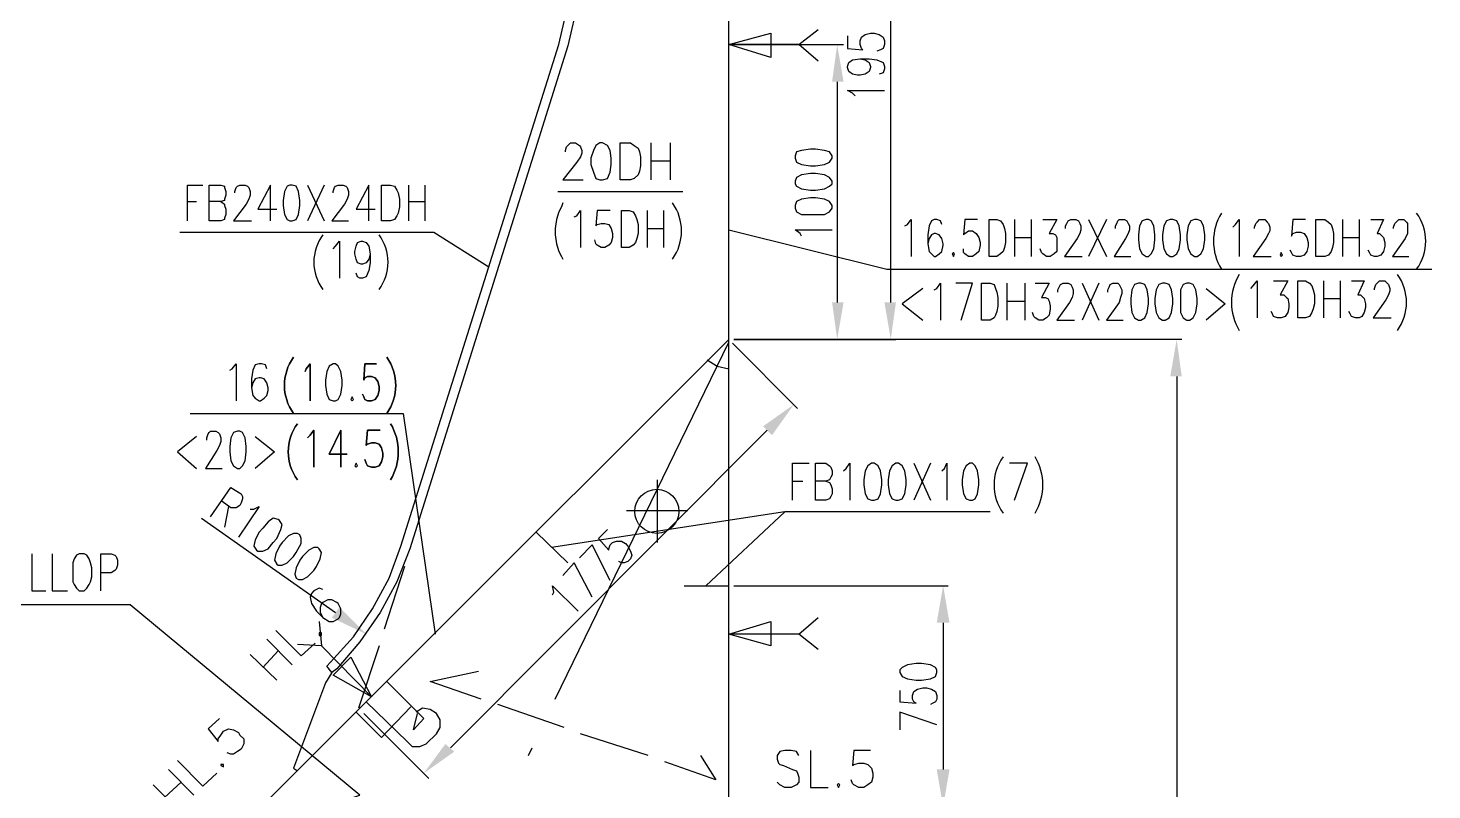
# Model space of a CAD drawing. Header units: millimetres. Extents: x 0.6 to 49, y 0.3 to 23.1.
# Drawn here: x 27.866 to 31.533, y 8.643 to 10.633 of the extents above; entities that cross this region are included whole.
import ezdxf

# ---------------------------------------------------------------- set-up
doc = ezdxf.new("R2010")
doc.units = ezdxf.units.MM
doc.layers.add('PDF_Geometry', color=7, linetype='Continuous')
doc.layers.add('PDF_Solid Fills', color=7, linetype='Continuous')

msp = doc.modelspace()

# ---------------------------------------------------------------- linework, layer by layer
at = {"layer": 'PDF_Geometry', "lineweight": 25}
msp.add_lwpolyline([(16.9861, 5.21), (28.2361, 5.21, 0.4124), (29.6961, 6.67), (29.6961, 19.12)], format="xyb", dxfattribs=at)
for points in [[(29.3094, 14.7), (29.3094, 10.82), (29.3028, 10.7033), (29.2761, 10.5867), (28.8628, 9.2733), (28.8294, 9.1867), (28.7861, 9.1067), (28.7328, 9.03), (28.6728, 8.96), (28.6594, 8.95), (28.6461, 8.9667), (28.6561, 8.9767), (28.7161, 9.0433), (28.7661, 9.1167), (28.8094, 9.1967), (28.8394, 9.28), (29.2528, 10.59), (29.2794, 10.7067), (29.2894, 10.8233), (29.2894, 14.6933)], [(30.1194, 9.9167), (30.1194, 11.2233)], [(29.8794, 10.59), (29.6961, 10.59), (29.8061, 10.62), (29.8061, 10.5567), (29.6961, 10.59)], [(29.9294, 10.5467), (29.8794, 10.59), (29.9294, 10.63)], [(30.0061, 10.6133), (30.0061, 10.58), (30.0461, 10.5767), (30.0428, 10.58), (30.0394, 10.59), (30.0394, 10.6), (30.0428, 10.61), (30.0528, 10.6167), (30.0661, 10.62), (30.0761, 10.62), (30.0894, 10.6167), (30.0994, 10.61), (30.1028, 10.6), (30.1028, 10.59), (30.0994, 10.58), (30.0928, 10.5767), (30.0828, 10.5733)], [(29.7094, 10.59), (29.9961, 10.59)], [(30.0394, 10.5533), (30.0528, 10.55), (30.0628, 10.5433), (30.0661, 10.5333), (30.0661, 10.53), (30.0628, 10.52), (30.0528, 10.5133), (30.0394, 10.51), (30.0328, 10.51), (30.0194, 10.5133), (30.0094, 10.52), (30.0061, 10.53), (30.0061, 10.5333), (30.0094, 10.5433), (30.0194, 10.55), (30.0394, 10.5533), (30.0628, 10.5533), (30.0828, 10.55), (30.0994, 10.5433), (30.1028, 10.5333), (30.1028, 10.5267), (30.0994, 10.5167), (30.0894, 10.5133)], [(29.9794, 10.4933), (29.9794, 9.9167)], [(30.0261, 10.4567), (30.0194, 10.4633), (30.0061, 10.47), (30.1028, 10.47)], [(29.2694, 10.31), (29.2694, 10.3133), (29.2728, 10.3233), (29.2761, 10.3267), (29.2828, 10.3333), (29.2961, 10.3333), (29.3061, 10.3267), (29.3094, 10.3233), (29.3128, 10.3133), (29.3128, 10.3067), (29.3094, 10.2967), (29.2994, 10.2833), (29.2628, 10.2367), (29.3161, 10.2367)], [(29.4928, 10.3333), (29.4928, 10.2367)], [(29.5428, 10.3333), (29.5428, 10.2367)], [(29.4928, 10.2867), (29.5428, 10.2867)], [(28.2828, 10.13), (28.2828, 10.2233), (28.3228, 10.2233)], [(28.3694, 10.18), (28.3794, 10.1733), (28.3794, 10.17), (28.3828, 10.16), (28.3828, 10.1467), (28.3794, 10.1367), (28.3794, 10.1333), (28.3694, 10.13), (28.3394, 10.13), (28.3394, 10.2233), (28.3694, 10.2233), (28.3794, 10.22), (28.3794, 10.2167), (28.3828, 10.2067), (28.3828, 10.1967), (28.3794, 10.1867), (28.3794, 10.1833), (28.3694, 10.18), (28.3394, 10.18)], [(28.4061, 10.2033), (28.4061, 10.2067), (28.4094, 10.2167), (28.4128, 10.22), (28.4194, 10.2233), (28.4328, 10.2233), (28.4394, 10.22), (28.4428, 10.2167), (28.4461, 10.2067), (28.4461, 10.1967), (28.4428, 10.1867), (28.4361, 10.1733), (28.4028, 10.13), (28.4494, 10.13)], [(28.4994, 10.13), (28.4994, 10.2233), (28.4661, 10.16), (28.5161, 10.16)], [(28.5961, 10.2233), (28.6394, 10.13)], [(28.6394, 10.2233), (28.5961, 10.13)], [(28.6628, 10.2033), (28.6628, 10.2067), (28.6661, 10.2167), (28.6694, 10.22), (28.6761, 10.2233), (28.6894, 10.2233), (28.6961, 10.22), (28.6994, 10.2167), (28.7028, 10.2067), (28.7028, 10.1967), (28.6994, 10.1867), (28.6928, 10.1733), (28.6594, 10.13), (28.7028, 10.13)], [(28.7561, 10.13), (28.7561, 10.2233), (28.7228, 10.16), (28.7728, 10.16)], [(28.8594, 10.2233), (28.8594, 10.13)], [(28.9028, 10.2233), (28.9028, 10.13)], [(29.2494, 10.2067), (29.5761, 10.2067)], [(28.2828, 10.18), (28.3061, 10.18)], [(28.8594, 10.18), (28.9028, 10.18)], [(29.2628, 10.1767), (29.2594, 10.1667), (29.2528, 10.1533), (29.2461, 10.1333), (29.2428, 10.11), (29.2428, 10.0933), (29.2461, 10.07), (29.2528, 10.05), (29.2594, 10.0367), (29.2628, 10.03)], [(29.2928, 10.14), (29.2994, 10.1433), (29.3094, 10.1567), (29.3094, 10.06)], [(29.3861, 10.1567), (29.3528, 10.1567), (29.3494, 10.1167), (29.3528, 10.12), (29.3628, 10.1233), (29.3728, 10.1233), (29.3828, 10.12), (29.3894, 10.11), (29.3928, 10.0967), (29.3928, 10.0867), (29.3894, 10.0733), (29.3828, 10.0667), (29.3728, 10.06), (29.3628, 10.06), (29.3528, 10.0667), (29.3494, 10.07), (29.3461, 10.08)], [(29.4828, 10.1567), (29.4828, 10.06)], [(29.5261, 10.1567), (29.5261, 10.06)], [(30.1561, 10.1167), (30.1628, 10.12), (30.1728, 10.1333), (30.1728, 10.0367)], [(30.2528, 10.12), (30.2494, 10.13), (30.2394, 10.1333), (30.2328, 10.1333), (30.2261, 10.13), (30.2194, 10.1167), (30.2161, 10.0933), (30.2161, 10.07), (30.2194, 10.05), (30.2261, 10.0433), (30.2328, 10.0367), (30.2361, 10.0367), (30.2461, 10.0433), (30.2528, 10.05), (30.2561, 10.0667), (30.2561, 10.07), (30.2528, 10.0833), (30.2461, 10.0933), (30.2361, 10.0967), (30.2328, 10.0967), (30.2261, 10.0933), (30.2194, 10.0833), (30.2161, 10.07)], [(30.3461, 10.1333), (30.3128, 10.1333), (30.3094, 10.0933), (30.3128, 10.0967), (30.3228, 10.1033), (30.3328, 10.1033), (30.3428, 10.0967), (30.3494, 10.0867), (30.3528, 10.0733), (30.3528, 10.0667), (30.3494, 10.05), (30.3428, 10.0433), (30.3328, 10.0367), (30.3228, 10.0367), (30.3128, 10.0433), (30.3094, 10.0467), (30.3094, 10.0567)], [(30.4428, 10.1333), (30.4428, 10.0367)], [(30.4861, 10.1333), (30.4861, 10.0367)], [(30.5161, 10.1333), (30.5528, 10.1333), (30.5328, 10.0967), (30.5428, 10.0967), (30.5494, 10.0933), (30.5528, 10.0867), (30.5528, 10.05), (30.5461, 10.0433), (30.5361, 10.0367), (30.5261, 10.0367), (30.5161, 10.0433), (30.5128, 10.0467), (30.5094, 10.0567)], [(30.5761, 10.11), (30.5761, 10.1167), (30.5794, 10.1233), (30.5828, 10.13), (30.5894, 10.1333), (30.6028, 10.1333), (30.6094, 10.13), (30.6128, 10.1233), (30.6161, 10.1167), (30.6161, 10.1067), (30.6128, 10.0967), (30.6061, 10.0833), (30.5728, 10.0367), (30.6194, 10.0367)], [(30.6361, 10.1333), (30.6828, 10.0367)], [(30.6828, 10.1333), (30.6361, 10.0367)], [(30.7061, 10.11), (30.7061, 10.1167), (30.7094, 10.1233), (30.7128, 10.13), (30.7161, 10.1333), (30.7294, 10.1333), (30.7361, 10.13), (30.7394, 10.1233), (30.7428, 10.1167), (30.7428, 10.1067), (30.7394, 10.0967), (30.7328, 10.0833), (30.7028, 10.0367), (30.7461, 10.0367)], [(31.0128, 10.1133), (31.0194, 10.12), (31.0294, 10.1333), (31.0294, 10.0367)], [(31.0694, 10.11), (31.0694, 10.1133), (31.0728, 10.1233), (31.0761, 10.1267), (31.0828, 10.1333), (31.0961, 10.1333), (31.1028, 10.1267), (31.1061, 10.1233), (31.1094, 10.1133), (31.1094, 10.1033), (31.1061, 10.0967), (31.0994, 10.0833), (31.0661, 10.0367), (31.1128, 10.0367)], [(31.2028, 10.1333), (31.1694, 10.1333), (31.1661, 10.09), (31.1694, 10.0967), (31.1794, 10.1), (31.1894, 10.1), (31.1994, 10.0967), (31.2061, 10.0867), (31.2094, 10.0733), (31.2094, 10.0633), (31.2061, 10.05), (31.1994, 10.04), (31.1894, 10.0367), (31.1794, 10.0367), (31.1694, 10.04), (31.1661, 10.0467), (31.1628, 10.0533)], [(31.2994, 10.1333), (31.2994, 10.0367)], [(31.3428, 10.1333), (31.3428, 10.0367)], [(31.3728, 10.1333), (31.4061, 10.1333), (31.3894, 10.0967), (31.3961, 10.0967), (31.4028, 10.09), (31.4061, 10.0867), (31.4094, 10.0733), (31.4094, 10.0633), (31.4061, 10.05), (31.3994, 10.04), (31.3894, 10.0367), (31.3828, 10.0367), (31.3728, 10.04), (31.3694, 10.0467), (31.3661, 10.0533)], [(31.4328, 10.11), (31.4328, 10.1133), (31.4361, 10.1233), (31.4394, 10.1267), (31.4461, 10.1333), (31.4594, 10.1333), (31.4661, 10.1267), (31.4694, 10.1233), (31.4694, 10.0967), (31.4628, 10.0833), (31.4294, 10.0367), (31.4728, 10.0367)], [(28.2628, 10.1), (28.9261, 10.1), (29.0694, 10.01)], [(29.4828, 10.11), (29.5261, 10.11)], [(29.6961, 10.1067), (30.1094, 10.0033), (31.5328, 10.0033)], [(29.8861, 10.09), (29.8828, 10.0967), (29.8694, 10.1067), (29.9661, 10.1067)], [(30.4428, 10.0867), (30.4861, 10.0867)], [(31.2994, 10.0867), (31.3428, 10.0867)], [(28.6628, 10.0567), (28.6694, 10.0633), (28.6794, 10.0767), (28.6794, 9.98)], [(28.7594, 10.0433), (28.7561, 10.03), (28.7494, 10.02), (28.7394, 10.0167), (28.7361, 10.0167), (28.7261, 10.02), (28.7228, 10.03), (28.7194, 10.0433), (28.7194, 10.05), (28.7228, 10.0633), (28.7261, 10.0733), (28.7361, 10.0767), (28.7394, 10.0767), (28.7494, 10.0733), (28.7561, 10.0633), (28.7594, 10.0433), (28.7594, 10.02), (28.7561, 10), (28.7494, 9.9833), (28.7394, 9.98), (28.7328, 9.98), (28.7261, 9.9833), (28.7228, 9.9933)], [(31.0594, 9.9533), (31.0661, 9.96), (31.0761, 9.9733), (31.0761, 9.8767)], [(31.1194, 9.9733), (31.1561, 9.9733), (31.1361, 9.9367), (31.1461, 9.9367), (31.1528, 9.93), (31.1561, 9.9267), (31.1594, 9.9133), (31.1594, 9.9033), (31.1561, 9.89), (31.1494, 9.88), (31.1394, 9.8767), (31.1294, 9.8767), (31.1194, 9.88), (31.1161, 9.8867), (31.1128, 9.8933)], [(31.2494, 9.9733), (31.2494, 9.8767)], [(31.2928, 9.9733), (31.2928, 9.8767)], [(31.3228, 9.9733), (31.3561, 9.9733), (31.3394, 9.9367), (31.3461, 9.9367), (31.3528, 9.93), (31.3561, 9.9267), (31.3594, 9.9133), (31.3594, 9.9033), (31.3561, 9.89), (31.3494, 9.88), (31.3428, 9.8767), (31.3328, 9.8767), (31.3228, 9.88), (31.3194, 9.8867), (31.3161, 9.8933)], [(31.3828, 9.95), (31.3828, 9.9533), (31.3861, 9.9633), (31.3894, 9.9667), (31.3961, 9.9733), (31.4094, 9.9733), (31.4161, 9.9667), (31.4194, 9.9633), (31.4228, 9.9533), (31.4228, 9.9467), (31.4194, 9.9367), (31.4128, 9.9233), (31.3794, 9.8767), (31.4261, 9.8767)], [(30.2028, 9.9533), (30.1494, 9.9133), (30.2028, 9.87)], [(30.2328, 9.95), (30.2394, 9.9533), (30.2494, 9.9667), (30.2494, 9.87)], [(30.3028, 9.87), (30.3328, 9.9667), (30.2894, 9.9667)], [(30.4228, 9.9667), (30.4228, 9.87)], [(30.4694, 9.9667), (30.4694, 9.87)], [(30.4961, 9.9667), (30.5328, 9.9667), (30.5128, 9.93), (30.5228, 9.93), (30.5294, 9.9267), (30.5328, 9.92), (30.5361, 9.9067), (30.5361, 9.9), (30.5328, 9.8833), (30.5261, 9.8767), (30.5161, 9.87), (30.5061, 9.87), (30.4961, 9.8767), (30.4928, 9.88), (30.4894, 9.89)], [(30.5561, 9.9433), (30.5561, 9.95), (30.5594, 9.9567), (30.5628, 9.9633), (30.5694, 9.9667), (30.5828, 9.9667), (30.5894, 9.9633), (30.5928, 9.9567), (30.5961, 9.95), (30.5961, 9.94), (30.5928, 9.93), (30.5861, 9.9167), (30.5528, 9.87), (30.5994, 9.87)], [(30.6194, 9.9667), (30.6628, 9.87)], [(30.6628, 9.9667), (30.6194, 9.87)], [(30.6861, 9.9433), (30.6861, 9.95), (30.6894, 9.9567), (30.6928, 9.9633), (30.6994, 9.9667), (30.7128, 9.9667), (30.7161, 9.9633), (30.7194, 9.9567), (30.7228, 9.95), (30.7228, 9.94), (30.7194, 9.93), (30.7161, 9.9167), (30.6828, 9.87), (30.7261, 9.87)], [(30.9428, 9.9533), (30.9928, 9.9133), (30.9428, 9.87)], [(30.4228, 9.92), (30.4694, 9.92)], [(31.2494, 9.9267), (31.2928, 9.9267)], [(26.4528, 5.21), (26.4528, 6.58), (29.6961, 9.82)], [(29.2428, 8.88), (29.6961, 9.8133)], [(29.7061, 9.81), (29.8761, 9.64)], [(30.8794, 9.82), (29.7094, 9.82), (30.1328, 9.82)], [(29.9828, 9.82), (29.9661, 9.82)], [(28.3928, 9.74), (28.3994, 9.7433), (28.4094, 9.7567), (28.4094, 9.66)], [(28.4894, 9.7433), (28.4861, 9.7533), (28.4761, 9.7567), (28.4694, 9.7567), (28.4594, 9.7533), (28.4528, 9.74), (28.4494, 9.7167), (28.4494, 9.6933), (28.4528, 9.6733), (28.4594, 9.6667), (28.4694, 9.66), (28.4728, 9.66), (28.4828, 9.6667), (28.4894, 9.6733), (28.4928, 9.6867), (28.4928, 9.6933), (28.4894, 9.7067), (28.4828, 9.7167), (28.4728, 9.72), (28.4694, 9.72), (28.4594, 9.7167), (28.4528, 9.7067), (28.4494, 9.6933)], [(29.6394, 9.7667), (29.6661, 9.75), (29.6961, 9.7433)], [(30.8661, 9.7233), (30.8661, 5.3067)], [(28.2894, 9.6267), (28.8461, 9.6267), (28.9294, 9.05)], [(28.3328, 9.5567), (28.3328, 9.5633), (28.3361, 9.5733), (28.3394, 9.5767), (28.3428, 9.58), (28.3561, 9.58), (28.3628, 9.5767), (28.3661, 9.5733), (28.3694, 9.5633), (28.3694, 9.5533), (28.3661, 9.5433), (28.3594, 9.53), (28.3294, 9.4833), (28.3728, 9.4833)], [(28.9694, 8.7533), (29.7961, 9.5833)], [(28.3061, 9.5667), (28.2561, 9.5267), (28.3061, 9.4833)], [(28.4594, 9.5667), (28.5094, 9.5267), (28.4594, 9.4833)], [(29.8628, 9.4), (29.8628, 9.4967), (29.9061, 9.4967)], [(29.9494, 9.45), (29.9594, 9.4467), (29.9628, 9.44), (29.9661, 9.43), (29.9661, 9.4167), (29.9628, 9.41), (29.9594, 9.4033), (29.9494, 9.4), (29.9228, 9.4), (29.9228, 9.4967), (29.9494, 9.4967), (29.9594, 9.49), (29.9628, 9.4867), (29.9661, 9.4767), (29.9661, 9.4667), (29.9628, 9.46), (29.9594, 9.4533), (29.9494, 9.45), (29.9228, 9.45)], [(29.9961, 9.4767), (30.0028, 9.4833), (30.0128, 9.4967), (30.0128, 9.4)], [(30.1794, 9.4967), (30.2228, 9.4)], [(30.2228, 9.4967), (30.1794, 9.4)], [(30.2528, 9.4767), (30.2594, 9.4833), (30.2661, 9.4967), (30.2661, 9.4)], [(30.4428, 9.4), (30.4761, 9.4967), (30.4294, 9.4967)], [(28.3428, 9.3567), (28.3961, 9.4333), (28.4228, 9.4167), (28.4261, 9.41), (28.4261, 9.4033), (28.4228, 9.3933), (28.4194, 9.3867), (28.4094, 9.38), (28.3961, 9.38), (28.3728, 9.3967)], [(29.5094, 9.4533), (29.5094, 9.29)], [(29.8628, 9.45), (29.8894, 9.45)], [(28.3194, 9.3533), (28.6694, 9.1067)], [(28.3894, 9.3833), (28.3794, 9.33)], [(28.4461, 9.3767), (28.4561, 9.3767), (28.4694, 9.3833), (28.4161, 9.3033)], [(30.3794, 9.37), (29.8428, 9.37), (29.2328, 9.2767)], [(29.4294, 9.3733), (29.5894, 9.3733)], [(29.6361, 9.1767), (29.8428, 9.37)], [(29.1928, 9.3167), (29.2761, 9.2367)], [(29.3794, 9.3233), (29.3561, 9.3), (29.3828, 9.27), (29.3828, 9.2733), (29.3861, 9.2833), (29.3928, 9.29), (29.4028, 9.2933), (29.4161, 9.2933), (29.4261, 9.2867), (29.4328, 9.28), (29.4394, 9.2667), (29.4428, 9.2567), (29.4394, 9.2467), (29.4328, 9.24), (29.4228, 9.2367), (29.4161, 9.2367), (29.4094, 9.24)], [(29.3861, 9.19), (29.3394, 9.2833), (29.3061, 9.25)], [(27.8761, 9.26), (27.8761, 9.1633), (27.9128, 9.1633)], [(27.9294, 9.26), (27.9294, 9.1633), (27.9694, 9.1633)], [(28.0561, 9.1633), (28.0561, 9.26), (28.0828, 9.26), (28.0928, 9.2567), (28.0961, 9.2533), (28.0994, 9.2433), (28.0994, 9.23), (28.0961, 9.22), (28.0928, 9.2167), (28.0828, 9.21), (28.0561, 9.21)], [(28.8494, 9.2267), (28.7961, 9.0633)], [(29.3394, 9.1467), (29.2928, 9.2367), (29.2628, 9.2033)], [(28.6361, 9.1667), (28.6261, 9.17), (28.6128, 9.1633), (28.6061, 9.1567), (28.6028, 9.1467), (28.6061, 9.13), (28.6194, 9.11), (28.6361, 9.0933), (28.6528, 9.0833), (28.6628, 9.0833), (28.6761, 9.09), (28.6794, 9.0933), (28.6828, 9.1033), (28.6828, 9.1167), (28.6761, 9.13), (28.6728, 9.1333), (28.6594, 9.14), (28.6494, 9.14), (28.6361, 9.1333), (28.6328, 9.13), (28.6294, 9.12), (28.6294, 9.1067), (28.6361, 9.0933)], [(29.2361, 9.1533), (29.2394, 9.16), (29.2361, 9.1767), (29.3028, 9.11)], [(29.5794, 9.1767), (29.6961, 9.1767)], [(29.7094, 9.1767), (30.2694, 9.1767)], [(28.5294, 8.5633), (28.7328, 8.63), (28.1328, 9.1267), (27.4561, 9.1267)], [(29.9294, 9.01), (29.8794, 9.05), (29.9294, 9.0933)], [(28.5128, 9.06), (28.5794, 8.9933), (28.6161, 9.0267)], [(28.6261, 9.0833), (28.6328, 9.02), (28.5694, 9.0233)], [(29.8794, 9.05), (29.6961, 9.05), (29.8061, 9.0833), (29.8061, 9.02), (29.6961, 9.05)], [(30.2561, 9.08), (30.2561, 8.6967)], [(28.4894, 9.0367), (28.5561, 8.97)], [(28.6328, 9.02), (28.7628, 8.8867), (28.6628, 8.9433), (28.7094, 8.99), (28.7628, 8.8867)], [(28.7828, 9.02), (28.7294, 8.8567)], [(28.4461, 8.9967), (28.5161, 8.93)], [(28.4794, 8.9633), (28.5194, 9.0067)], [(28.6594, 8.95), (28.6428, 8.9233), (28.5594, 8.7), (28.5694, 8.6933)], [(29.0494, 8.88), (28.9161, 8.9267), (29.0428, 8.9533)], [(28.8028, 8.9267), (28.8994, 8.83), (28.8728, 8.8), (28.8828, 8.8433)], [(30.1428, 8.9033), (30.1428, 8.8733), (30.1861, 8.87), (30.1794, 8.8733), (30.1761, 8.88), (30.1761, 8.89), (30.1794, 8.9), (30.1894, 8.9067), (30.2028, 8.91), (30.2128, 8.91), (30.2261, 8.9067), (30.2361, 8.9), (30.2394, 8.89), (30.2394, 8.88), (30.2361, 8.8733), (30.2294, 8.87), (30.2228, 8.8667)], [(28.7494, 8.8733), (28.8561, 8.77), (28.8694, 8.7567), (28.8894, 8.7567), (28.9061, 8.7633), (28.9328, 8.79), (28.9428, 8.8067), (28.9428, 8.8267), (28.9328, 8.8433), (28.9161, 8.8533), (28.8961, 8.8567), (28.8794, 8.8467)], [(28.8661, 8.86), (28.7894, 8.78), (28.7228, 8.8467)], [(28.7428, 8.8433), (28.9128, 8.6733)], [(29.2661, 8.8067), (29.0928, 8.8667)], [(30.2394, 8.8133), (30.1428, 8.8467), (30.1428, 8.8)], [(28.3661, 8.83), (28.3361, 8.8033), (28.3628, 8.77), (28.3628, 8.7767), (28.3694, 8.7867), (28.3761, 8.7967), (28.3894, 8.8033), (28.4028, 8.8), (28.4161, 8.7933), (28.4194, 8.7867), (28.4294, 8.7767), (28.4294, 8.7633), (28.4228, 8.75), (28.4128, 8.7433), (28.4028, 8.7367), (28.3961, 8.7367), (28.3861, 8.74)], [(29.4861, 8.7333), (29.3094, 8.79)], [(29.1728, 8.7333), (29.1828, 8.7533)], [(29.6228, 8.7333), (29.6628, 8.67), (29.5294, 8.7167)], [(29.8794, 8.7333), (29.8728, 8.7433), (29.8594, 8.7467), (29.8428, 8.7467), (29.8294, 8.7433), (29.8228, 8.7333), (29.8228, 8.7233), (29.8261, 8.7133), (29.8294, 8.71), (29.8394, 8.7067), (29.8628, 8.6967), (29.8728, 8.6933), (29.8761, 8.6867), (29.8794, 8.6767), (29.8794, 8.6633), (29.8728, 8.6567), (29.8594, 8.65), (29.8428, 8.65), (29.8294, 8.6567), (29.8228, 8.6633)], [(29.9094, 8.7467), (29.9094, 8.65), (29.9561, 8.65)], [(30.0661, 8.7467), (30.0228, 8.7467), (30.0194, 8.7067), (30.0228, 8.71), (30.0361, 8.7133), (30.0494, 8.7133), (30.0594, 8.71), (30.0694, 8.7), (30.0728, 8.6867), (30.0728, 8.6767), (30.0694, 8.6633), (30.0594, 8.6567), (30.0494, 8.65), (30.0361, 8.65), (30.0228, 8.6567), (30.0194, 8.66), (30.0161, 8.67)], [(28.2328, 8.6967), (28.2994, 8.63)], [(28.2561, 8.72), (28.3228, 8.6533), (28.3594, 8.6867)], [(28.1928, 8.6567), (28.2594, 8.59)], [(28.2228, 8.6233), (28.2661, 8.6633)]]:
    msp.add_lwpolyline(points, dxfattribs=at)
for points in [[(29.3594, 10.3333), (29.3494, 10.3267), (29.3428, 10.3133), (29.3361, 10.2933), (29.3361, 10.2767), (29.3428, 10.2567), (29.3494, 10.24), (29.3594, 10.2367), (29.3661, 10.2367), (29.3794, 10.24), (29.3861, 10.2567), (29.3894, 10.2767), (29.3894, 10.2933), (29.3861, 10.3133), (29.3794, 10.3267), (29.3661, 10.3333)], [(29.4128, 10.2367), (29.4128, 10.3333), (29.4394, 10.3333), (29.4494, 10.3267), (29.4594, 10.32), (29.4628, 10.31), (29.4661, 10.2967), (29.4661, 10.2733), (29.4628, 10.26), (29.4594, 10.25), (29.4494, 10.24), (29.4394, 10.2367)], [(29.8694, 10.2933), (29.8728, 10.2833), (29.8861, 10.2767), (29.9094, 10.2733), (29.9228, 10.2733), (29.9461, 10.2767), (29.9594, 10.2833), (29.9661, 10.2933), (29.9661, 10.3), (29.9594, 10.31), (29.9461, 10.3133), (29.9228, 10.3167), (29.9094, 10.3167), (29.8861, 10.3133), (29.8728, 10.31), (29.8694, 10.3)], [(29.8694, 10.2267), (29.8728, 10.22), (29.8861, 10.2133), (29.9094, 10.21), (29.9228, 10.21), (29.9461, 10.2133), (29.9594, 10.22), (29.9661, 10.2267), (29.9661, 10.2333), (29.9594, 10.2433), (29.9461, 10.25), (29.9228, 10.2533), (29.9094, 10.2533), (29.8861, 10.25), (29.8728, 10.2433), (29.8694, 10.2333)], [(28.5494, 10.2233), (28.5428, 10.22), (28.5361, 10.2067), (28.5328, 10.1833), (28.5328, 10.17), (28.5361, 10.1467), (28.5428, 10.1333), (28.5494, 10.13), (28.5561, 10.13), (28.5661, 10.1333), (28.5728, 10.1467), (28.5761, 10.17), (28.5761, 10.1833), (28.5728, 10.2067), (28.5661, 10.22), (28.5561, 10.2233)], [(28.7894, 10.13), (28.7894, 10.2233), (28.8128, 10.2233), (28.8228, 10.22), (28.8294, 10.21), (28.8328, 10.2033), (28.8361, 10.1867), (28.8361, 10.1667), (28.8328, 10.15), (28.8294, 10.1433), (28.8228, 10.1333), (28.8128, 10.13)], [(29.4161, 10.06), (29.4161, 10.1567), (29.4361, 10.1567), (29.4461, 10.1533), (29.4528, 10.1433), (29.4561, 10.1333), (29.4594, 10.12), (29.4594, 10.0967), (29.4561, 10.0833), (29.4528, 10.0733), (29.4461, 10.0667), (29.4361, 10.06)], [(29.8694, 10.1633), (29.8728, 10.1533), (29.8861, 10.1467), (29.9461, 10.1467), (29.9594, 10.1533), (29.9661, 10.1633), (29.9661, 10.17), (29.9594, 10.18), (29.9461, 10.1867), (29.9228, 10.19), (29.9094, 10.19), (29.8861, 10.1867), (29.8728, 10.18), (29.8694, 10.17)], [(30.3761, 10.0367), (30.3761, 10.1333), (30.3961, 10.1333), (30.4061, 10.13), (30.4128, 10.12), (30.4161, 10.11), (30.4194, 10.0967), (30.4194, 10.0733), (30.4161, 10.06), (30.4128, 10.05), (30.4061, 10.0433), (30.3961, 10.0367)], [(30.7861, 10.1333), (30.7761, 10.13), (30.7694, 10.1167), (30.7661, 10.0933), (30.7661, 10.08), (30.7694, 10.0567), (30.7761, 10.0433), (30.7861, 10.0367), (30.7928, 10.0367), (30.7994, 10.0433), (30.8061, 10.0567), (30.8094, 10.08), (30.8094, 10.0933), (30.8061, 10.1167), (30.7994, 10.13), (30.7928, 10.1333)], [(30.8494, 10.1333), (30.8394, 10.13), (30.8328, 10.1167), (30.8294, 10.0933), (30.8294, 10.08), (30.8328, 10.0567), (30.8394, 10.0433), (30.8494, 10.0367), (30.8561, 10.0367), (30.8661, 10.0433), (30.8728, 10.0567), (30.8761, 10.08), (30.8761, 10.0933), (30.8728, 10.1167), (30.8661, 10.13), (30.8561, 10.1333)], [(30.9128, 10.1333), (30.9028, 10.13), (30.8961, 10.1167), (30.8928, 10.0933), (30.8928, 10.08), (30.8961, 10.0567), (30.9028, 10.0433), (30.9128, 10.0367), (30.9194, 10.0367), (30.9294, 10.0433), (30.9361, 10.0567), (30.9394, 10.08), (30.9394, 10.0933), (30.9361, 10.1167), (30.9294, 10.13), (30.9194, 10.1333)], [(31.2294, 10.0367), (31.2294, 10.1333), (31.2528, 10.1333), (31.2628, 10.1267), (31.2694, 10.12), (31.2728, 10.11), (31.2761, 10.0967), (31.2761, 10.0733), (31.2728, 10.06), (31.2694, 10.05), (31.2628, 10.04), (31.2528, 10.0367)], [(30.2828, 10.0467), (30.2794, 10.0433), (30.2828, 10.0367), (30.2861, 10.0433)], [(31.1394, 10.0467), (31.1361, 10.04), (31.1394, 10.0367), (31.1428, 10.04)], [(31.1828, 9.8767), (31.1828, 9.9733), (31.2028, 9.9733), (31.2128, 9.9667), (31.2194, 9.96), (31.2228, 9.95), (31.2261, 9.9367), (31.2261, 9.9133), (31.2228, 9.9), (31.2194, 9.89), (31.2128, 9.88), (31.2028, 9.8767)], [(30.3561, 9.87), (30.3561, 9.9667), (30.3794, 9.9667), (30.3894, 9.9633), (30.3928, 9.9533), (30.3961, 9.9433), (30.3994, 9.93), (30.3994, 9.9067), (30.3961, 9.8933), (30.3928, 9.8833), (30.3894, 9.8767), (30.3794, 9.87)], [(30.7661, 9.9667), (30.7561, 9.9633), (30.7494, 9.95), (30.7461, 9.9267), (30.7461, 9.9133), (30.7494, 9.89), (30.7561, 9.8767), (30.7661, 9.87), (30.7728, 9.87), (30.7828, 9.8767), (30.7894, 9.89), (30.7928, 9.9133), (30.7928, 9.9267), (30.7894, 9.95), (30.7828, 9.9633), (30.7728, 9.9667)], [(30.8294, 9.9667), (30.8194, 9.9633), (30.8128, 9.95), (30.8094, 9.9267), (30.8094, 9.9133), (30.8128, 9.89), (30.8194, 9.8767), (30.8294, 9.87), (30.8361, 9.87), (30.8461, 9.8767), (30.8528, 9.89), (30.8561, 9.9133), (30.8561, 9.9267), (30.8528, 9.95), (30.8461, 9.9633), (30.8361, 9.9667)], [(30.8928, 9.9667), (30.8828, 9.9633), (30.8761, 9.95), (30.8761, 9.89), (30.8828, 9.8767), (30.8928, 9.87), (30.8994, 9.87), (30.9094, 9.8767), (30.9161, 9.89), (30.9194, 9.9133), (30.9194, 9.9267), (30.9161, 9.95), (30.9094, 9.9633), (30.8994, 9.9667)], [(28.6028, 9.66), (28.6028, 9.7567), (28.5928, 9.7433), (28.5894, 9.7367), (28.5928, 9.7433), (28.6028, 9.7567)], [(28.6628, 9.7567), (28.6528, 9.75), (28.6461, 9.7367), (28.6428, 9.7133), (28.6428, 9.7), (28.6461, 9.6767), (28.6528, 9.6633), (28.6628, 9.66), (28.6694, 9.66), (28.6761, 9.6633), (28.6828, 9.6767), (28.6861, 9.7), (28.6861, 9.7133), (28.6828, 9.7367), (28.6761, 9.75), (28.6694, 9.7567)], [(28.6628, 9.7567), (28.6528, 9.75), (28.6461, 9.7367), (28.6428, 9.7133), (28.6428, 9.7), (28.6461, 9.6767), (28.6528, 9.6633), (28.6628, 9.66), (28.6694, 9.66), (28.6761, 9.6633), (28.6828, 9.6767), (28.6861, 9.7), (28.6861, 9.7133), (28.6828, 9.7367), (28.6761, 9.75), (28.6694, 9.7567)], [(28.7394, 9.6767), (28.7428, 9.67), (28.7461, 9.6633), (28.7528, 9.66), (28.7628, 9.66), (28.7728, 9.6633), (28.7794, 9.6733), (28.7828, 9.6867), (28.7828, 9.6967), (28.7794, 9.71), (28.7728, 9.72), (28.7628, 9.7233), (28.7528, 9.7233), (28.7461, 9.72), (28.7428, 9.7133), (28.7461, 9.7567), (28.7761, 9.7567), (28.7461, 9.7567), (28.7428, 9.7133), (28.7461, 9.72), (28.7528, 9.7233), (28.7628, 9.7233), (28.7728, 9.72), (28.7794, 9.71), (28.7828, 9.6967), (28.7828, 9.6867), (28.7794, 9.6733), (28.7728, 9.6633), (28.7628, 9.66), (28.7528, 9.66), (28.7461, 9.6633), (28.7428, 9.67)], [(28.7128, 9.67), (28.7094, 9.6633), (28.7128, 9.66), (28.7161, 9.6633)], [(28.7128, 9.67), (28.7094, 9.6633), (28.7128, 9.66), (28.7161, 9.6633)], [(28.4128, 9.58), (28.4028, 9.5767), (28.3961, 9.5633), (28.3928, 9.54), (28.3928, 9.5267), (28.3961, 9.5033), (28.4028, 9.49), (28.4128, 9.4833), (28.4194, 9.4833), (28.4261, 9.49), (28.4328, 9.5033), (28.4361, 9.5267), (28.4361, 9.54), (28.4328, 9.5633), (28.4261, 9.5767), (28.4194, 9.58)], [(28.6128, 9.4867), (28.6128, 9.5833), (28.6028, 9.57), (28.5961, 9.5633), (28.6028, 9.57), (28.6128, 9.5833)], [(28.6828, 9.4867), (28.6828, 9.5833), (28.6528, 9.52), (28.6994, 9.52), (28.6528, 9.52), (28.6828, 9.5833)], [(28.7461, 9.5067), (28.7494, 9.4967), (28.7528, 9.49), (28.7628, 9.4867), (28.7728, 9.4867), (28.7828, 9.49), (28.7894, 9.5), (28.7928, 9.5133), (28.7928, 9.5233), (28.7894, 9.5367), (28.7828, 9.5467), (28.7728, 9.55), (28.7628, 9.55), (28.7528, 9.5467), (28.7494, 9.5433), (28.7528, 9.5833), (28.7861, 9.5833), (28.7528, 9.5833), (28.7494, 9.5433), (28.7528, 9.5467), (28.7628, 9.55), (28.7728, 9.55), (28.7828, 9.5467), (28.7894, 9.5367), (28.7928, 9.5233), (28.7928, 9.5133), (28.7894, 9.5), (28.7828, 9.49), (28.7728, 9.4867), (28.7628, 9.4867), (28.7528, 9.49), (28.7494, 9.4967)], [(28.7228, 9.4967), (28.7194, 9.49), (28.7228, 9.4867), (28.7261, 9.49)], [(28.7228, 9.4967), (28.7194, 9.49), (28.7228, 9.4867), (28.7261, 9.49)], [(30.0694, 9.4967), (30.0594, 9.49), (30.0528, 9.4767), (30.0494, 9.4533), (30.0494, 9.44), (30.0528, 9.4167), (30.0594, 9.4033), (30.0694, 9.4), (30.0761, 9.4), (30.0861, 9.4033), (30.0928, 9.4167), (30.0961, 9.44), (30.0961, 9.4533), (30.0928, 9.4767), (30.0861, 9.49), (30.0761, 9.4967)], [(30.1328, 9.4967), (30.1228, 9.49), (30.1161, 9.4767), (30.1128, 9.4533), (30.1128, 9.44), (30.1161, 9.4167), (30.1228, 9.4033), (30.1328, 9.4), (30.1394, 9.4), (30.1494, 9.4033), (30.1561, 9.4167), (30.1594, 9.44), (30.1594, 9.4533), (30.1561, 9.4767), (30.1494, 9.49), (30.1394, 9.4967)], [(30.3261, 9.4967), (30.3161, 9.49), (30.3094, 9.4767), (30.3061, 9.4533), (30.3061, 9.44), (30.3094, 9.4167), (30.3161, 9.4033), (30.3261, 9.4), (30.3328, 9.4), (30.3394, 9.4033), (30.3461, 9.4167), (30.3494, 9.44), (30.3494, 9.4533), (30.3461, 9.4767), (30.3394, 9.49), (30.3328, 9.4967)], [(28.5194, 9.35), (28.5061, 9.3533), (28.4928, 9.3433), (28.4794, 9.3267), (28.4694, 9.3167), (28.4594, 9.2967), (28.4561, 9.28), (28.4628, 9.27), (28.4661, 9.2667), (28.4794, 9.2667), (28.4928, 9.2733), (28.5061, 9.29), (28.5161, 9.3), (28.5261, 9.3233), (28.5294, 9.3367), (28.5228, 9.3467)], [(28.5694, 9.3133), (28.5594, 9.3133), (28.5461, 9.3067), (28.5294, 9.29), (28.5228, 9.28), (28.5128, 9.26), (28.5094, 9.2433), (28.5161, 9.2333), (28.5194, 9.23), (28.5294, 9.23), (28.5428, 9.2367), (28.5594, 9.2533), (28.5661, 9.2633), (28.5794, 9.2867), (28.5794, 9.3), (28.5761, 9.31)], [(28.6228, 9.2767), (28.6128, 9.2767), (28.5994, 9.27), (28.5828, 9.2533), (28.5761, 9.2433), (28.5661, 9.2233), (28.5628, 9.2067), (28.5661, 9.1967), (28.5728, 9.1933), (28.5828, 9.1933), (28.5961, 9.2), (28.6128, 9.2167), (28.6194, 9.2267), (28.6294, 9.2467), (28.6328, 9.2633), (28.6261, 9.2733)], [(27.9994, 9.26), (27.9928, 9.2567), (27.9861, 9.2467), (27.9828, 9.2367), (27.9828, 9.1867), (27.9861, 9.18), (27.9928, 9.17), (27.9994, 9.1633), (28.0128, 9.1633), (28.0194, 9.17), (28.0261, 9.18), (28.0294, 9.1867), (28.0328, 9.2), (28.0328, 9.2233), (28.0294, 9.2367), (28.0261, 9.2467), (28.0194, 9.2567), (28.0128, 9.26)], [(28.6261, 9.0533), (28.6261, 9.0467), (28.6328, 9.0467), (28.6328, 9.0533)], [(30.1428, 8.95), (30.1494, 8.94), (30.1628, 8.9333), (30.1861, 8.93), (30.1994, 8.93), (30.2228, 8.9333), (30.2361, 8.94), (30.2394, 8.95), (30.2394, 8.9567), (30.2361, 8.9633), (30.2228, 8.97), (30.1994, 8.9733), (30.1861, 8.9733), (30.1628, 8.97), (30.1494, 8.9633), (30.1428, 8.9567)], [(28.3694, 8.71), (28.3694, 8.7067), (28.3761, 8.7033), (28.3761, 8.71)], [(29.9828, 8.66), (29.9794, 8.6567), (29.9828, 8.65), (29.9861, 8.6567)]]:
    msp.add_lwpolyline(points, close=True, dxfattribs=at)
for points in [[(28.5594, 9.7733, 0.323638), (28.5594, 9.6267, -0.323638)], [(28.8028, 9.6267, 0.323638), (28.8028, 9.7733, -0.323638)], [(28.5694, 9.6, 0.323638), (28.5694, 9.4533, -0.323638)], [(28.8128, 9.4533, 0.277525), (28.8128, 9.6, -0.277525)]]:
    msp.add_lwpolyline(points, format="xyb", close=True, dxfattribs=at)
msp.add_circle((29.5085, 9.371), 0.0576, dxfattribs=at)
for centre, radius, start, end in [((29.4468, 10.1033), 0.1261, 324.4497, 35.5503), ((31.1047, 10.0767), 0.1423, 148.9787, 211.0213), ((31.3913, 10.0767), 0.1252, 324.1329, 35.8671), ((28.733, 10.0217), 0.1205, 143.5149, 216.4851), ((28.6859, 10.0217), 0.1205, 323.5149, 36.4851), ((31.1514, 9.9167), 0.1423, 148.9787, 211.0213), ((31.3413, 9.9167), 0.1252, 324.1329, 35.8671), ((30.5142, 9.44), 0.1252, 144.1329, 215.8671), ((30.3742, 9.44), 0.1423, 328.9787, 31.0213)]:
    msp.add_arc(centre, radius, start, end, dxfattribs=at)
at = {"layer": 'PDF_Solid Fills', "lineweight": 25, "transparency": 33554559}
for points in [[(29.9661, 10.4933), (29.9961, 10.4933), (29.9794, 10.59)], [(29.9661, 9.9167), (29.9961, 9.9167), (29.9794, 9.82)], [(30.1028, 9.9167), (30.1328, 9.9167), (30.1194, 9.82)], [(30.8494, 9.7233), (30.8794, 9.7233), (30.8661, 9.82)], [(29.7861, 9.5933), (29.8094, 9.57), (29.8661, 9.65)], [(30.2394, 9.08), (30.2728, 9.08), (30.2561, 9.1767)], [(28.6794, 9.12), (28.6594, 9.0933), (28.7494, 9.05)], [(28.9561, 8.7633), (28.9794, 8.7433), (28.8994, 8.6867)], [(30.2394, 8.6967), (30.2728, 8.6967), (30.2561, 8.6)]]:
    msp.add_solid(points, dxfattribs=at)

doc.saveas('drawing.dxf')
